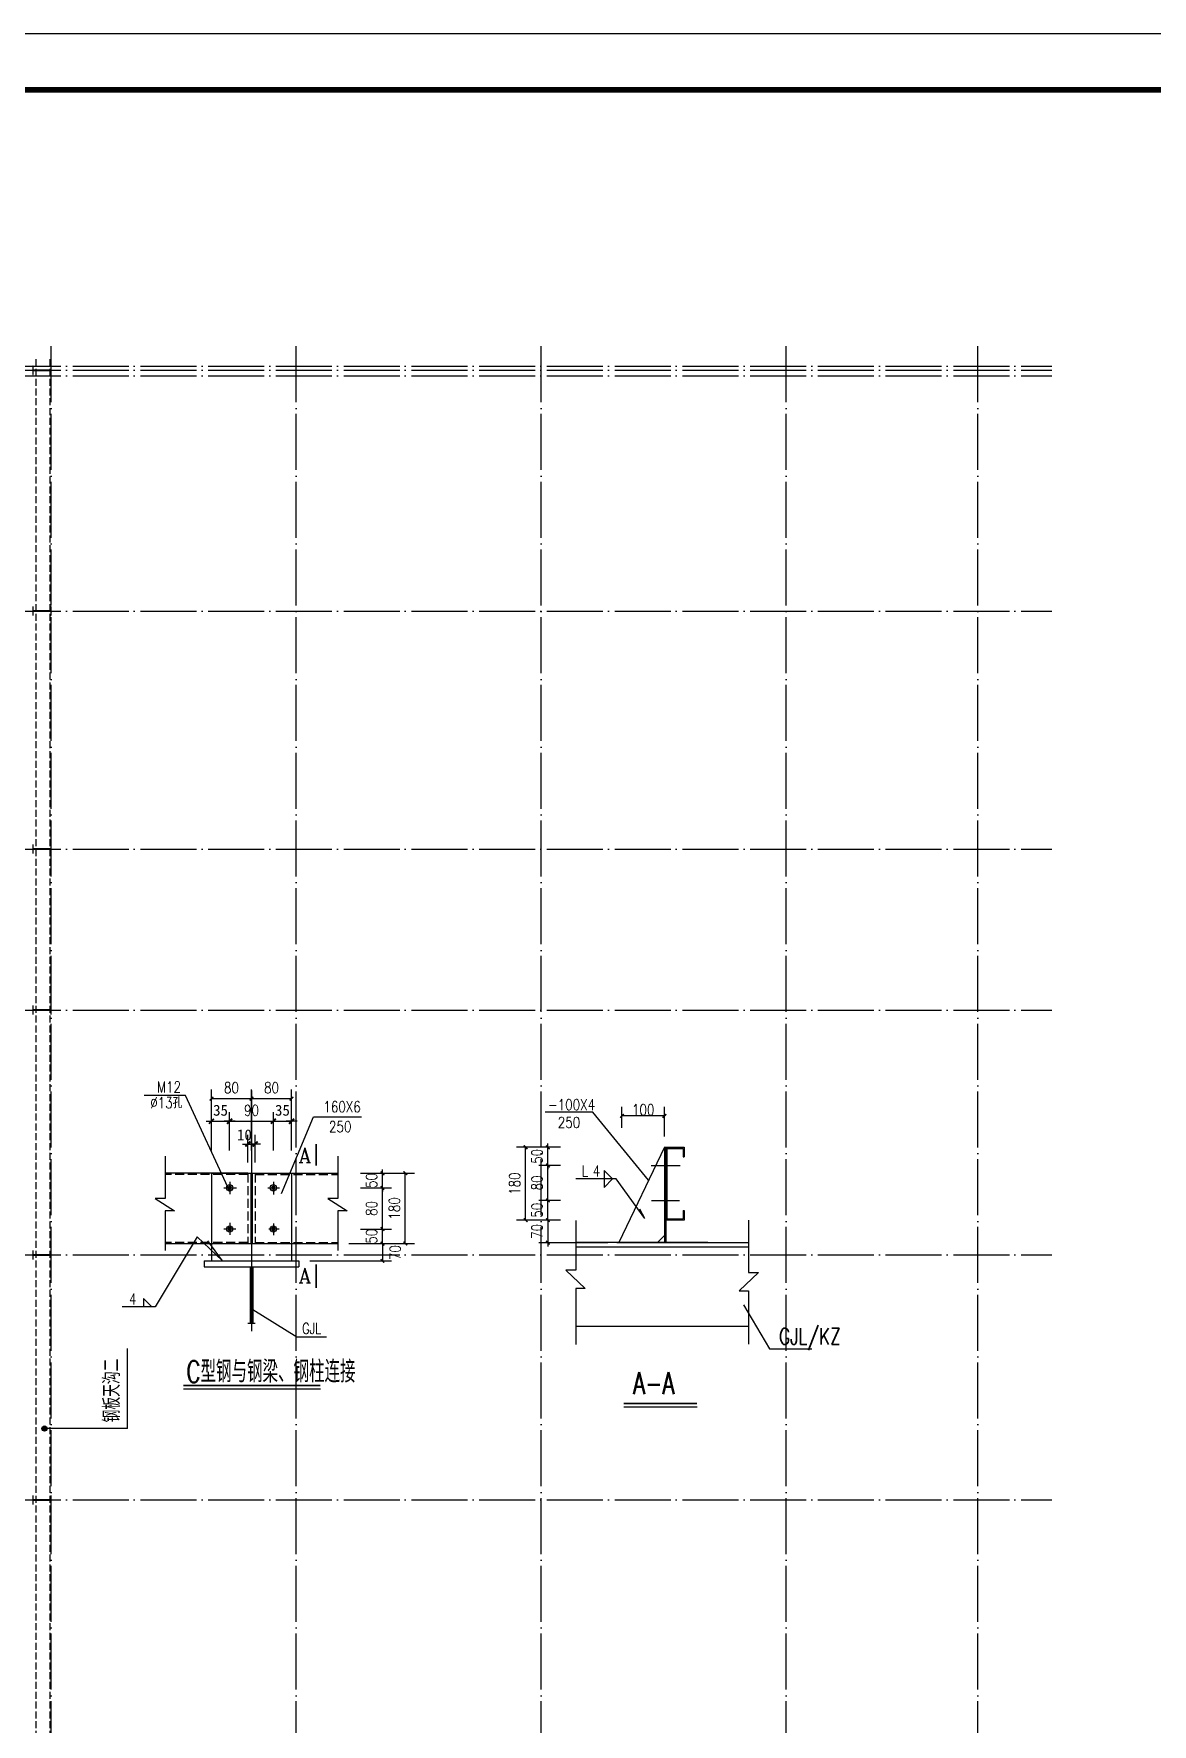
# Model space of a CAD drawing. Extents: x 69728788 to 150676229, y 15322671 to 43663798.
# Drawn here: x 75195879 to 75235832, y 20341327 to 20401703 of the extents above; entities that cross this region are included whole.
import ezdxf

# ---------------------------------------------------------------- set-up
doc = ezdxf.new("R2010")
doc.units = 0
doc.header["$LTSCALE"] = 1000
doc.header["$MEASUREMENT"] = 0
doc.linetypes.add('DASH', pattern=[0.35, 0.25, -0.1])
doc.linetypes.add('DOTE', pattern=[2.42, 2, -0.2, 0.02, -0.2])
doc.layers.get('0').update_dxf_attribs({"linetype": 'CONTINUOUS'})
doc.layers.get('DEFPOINTS').update_dxf_attribs({"linetype": 'CONTINUOUS'})
for name, color, linetype in [('10014', 2, 'CONTINUOUS'), ('116', 1, 'CONTINUOUS'), ('DASH', 3, 'DASH'), ('DOTE', 251, 'DOTE'), ('PUB_DIM', 3, 'CONTINUOUS'), ('PUB_TITLE', 4, 'CONTINUOUS'), ('钢柱', 3, 'CONTINUOUS')]:
    doc.layers.add(name, color=color, linetype=linetype)
doc.styles.add('COMPLEX', font='COMPLEX')
doc.styles.add('DIM_FONT', font='SIMPLEX.shx', dxfattribs={"width": 0.8})
doc.styles.add('hztxt', font='romand_pkpm', dxfattribs={"bigfont": 'hztxt'})
doc.styles.add('TSSD_Rein', font='atssdeng.shx', dxfattribs={"width": 0.7, "bigfont": 'atssdchn.shx'})
doc.styles.add('wutxt', font='txt.shx', dxfattribs={"width": 0.8, "bigfont": 'hztxt.shx'})
doc.styles.add('正文', font='romans.shx', dxfattribs={"width": 0.71, "bigfont": 'hztxt.shx'})
doc.dimstyles.new('DIMN', dxfattribs={"dimtxt": 300, "dimasz": 1, "dimexe": 250, "dimexo": 300, "dimgap": 150, "dimtad": 1, "dimdec": 0, "dimzin": 0, "dimdsep": 46, "dimtxsty": 'DIM_FONT', "dimcen": 0, "dimclrt": 7, "dimadec": 0, "dimazin": 0, "dimtfac": 1, "dimtdec": 0, "dimtix": 1, "dimtmove": 2, "dimatfit": 3, "dimfxl": 1, "dimtolj": 1, "dimtzin": 0, "dimarcsym": 0})
doc.dimstyles.new('DIMN$0', dxfattribs={"dimtxt": 300, "dimasz": 1, "dimexe": 250, "dimexo": 300, "dimgap": 150, "dimtad": 1, "dimdec": 0, "dimdsep": 46, "dimtxsty": 'DIM_FONT', "dimblk": '_DIMX', "dimcen": 2.5, "dimclrt": 7, "dimadec": 0, "dimazin": 0, "dimtfac": 1, "dimtdec": 0, "dimtix": 1, "dimtmove": 2, "dimatfit": 3, "dimldrblk": '_DIMX', "dimfxl": 1, "dimtolj": 1, "dimtzin": 0, "dimarcsym": 0})

# ---------------------------------------------------------------- blocks, each defined once
blk = doc.blocks.new('_ArchTick')
at = {"color": 0, "linetype": 'ByBlock', "const_width": 0.4}
blk.add_lwpolyline([(-0.5, -0.5), (0.5, 0.5)], dxfattribs=at)
blk = doc.blocks.new('*D123')
at = {"layer": 'DEFPOINTS', "color": 0}
for p in [(75111308, 20286681), (75110237, 20286206), (75112535, 20286206)]:
    blk.add_point(p, dxfattribs=at)
at = {"layer": 'PUB_DIM', "color": 0, "lineweight": -2}
for p, q in [((75111608, 20286681), (75112785, 20286681)), ((75112535, 20286681), (75112535, 20286206)), ((75110537, 20286206), (75112785, 20286206))]:
    blk.add_line(p, q, dxfattribs=at)
at = {"layer": 'PUB_DIM', "color": 0, "lineweight": -2, "xscale": 100, "yscale": 100, "zscale": 100}
for p, rotation in [((75112535, 20286681), 90), ((75112535, 20286206), 270)]:
    blk.add_blockref('_ArchTick', p, dxfattribs=dict(at, rotation=rotation))
at = {"layer": 'PUB_DIM', "color": 7, "insert": (75112884, 20286433), "char_height": 300, "attachment_point": 5, "rotation": 90, "style": 'DIM_FONT'}
blk.add_mtext('\\A1;70', dxfattribs=at)
blk = doc.blocks.new('_DIMX')
blk.add_line((-150, 0), (150, 0))
at = {"const_width": 50}
blk.add_lwpolyline([(-70, -70), (70, 70)], dxfattribs=at)
blk = doc.blocks.new('*D124')
at = {"layer": 'DEFPOINTS', "color": 0}
for p in [(75109037, 20289416), (75108837, 20288613), (75109037, 20288613)]:
    blk.add_point(p, dxfattribs=at)
at = {"layer": 'PUB_DIM', "color": 3, "lineweight": -2}
for p, q in [((75108837, 20288913), (75108837, 20289666)), ((75109037, 20288913), (75109037, 20289666)), ((75108836, 20289416), (75108835, 20289416)), ((75108837, 20289416), (75109037, 20289416)), ((75109038, 20289416), (75109039, 20289416))]:
    blk.add_line(p, q, dxfattribs=at)
blk.add_blockref('_DIMX', (75108837, 20289416), dxfattribs=at)
at = {"layer": 'PUB_DIM', "color": 3, "lineweight": -2, "rotation": 180}
blk.add_blockref('_DIMX', (75109037, 20289416), dxfattribs=at)
at = {"layer": 'PUB_DIM', "color": 7, "insert": (75108741, 20289666), "char_height": 300, "attachment_point": 5}
blk.add_mtext('\\A1;10', dxfattribs=at)
blk = doc.blocks.new('*D125')
at = {"layer": 'DEFPOINTS', "color": 0}
for p in [(75109537, 20290042), (75108336, 20288936), (75109537, 20288936)]:
    blk.add_point(p, dxfattribs=at)
at = {"layer": 'PUB_DIM', "color": 0, "lineweight": -2}
for p, q in [((75108336, 20289236), (75108336, 20290292)), ((75109537, 20289236), (75109537, 20290292)), ((75108337, 20290042), (75109536, 20290042))]:
    blk.add_line(p, q, dxfattribs=at)
at = {"layer": 'PUB_DIM', "color": 0}
for points in [[(75108337, 20290043), (75108337, 20290042), (75108336, 20290042)], [(75109536, 20290043), (75109536, 20290042), (75109537, 20290042)]]:
    blk.add_solid(points, dxfattribs=at)
at = {"layer": 'PUB_DIM', "color": 7, "insert": (75108937, 20290342), "char_height": 300, "attachment_point": 5, "style": 'DIM_FONT'}
blk.add_mtext('\\A1;90', dxfattribs=at)
blk = doc.blocks.new('*D126')
at = {"layer": 'DEFPOINTS', "color": 0}
for p in [(75108937, 20290663), (75107836, 20288936), (75108937, 20288936)]:
    blk.add_point(p, dxfattribs=at)
at = {"layer": 'PUB_DIM', "color": 0, "lineweight": -2}
for p, q in [((75107836, 20289236), (75107836, 20290913)), ((75107836, 20290663), (75108937, 20290663)), ((75108937, 20289236), (75108937, 20290913))]:
    blk.add_line(p, q, dxfattribs=at)
at = {"layer": 'PUB_DIM', "color": 0, "lineweight": -2, "xscale": 100, "yscale": 100, "zscale": 100, "rotation": 180}
blk.add_blockref('_ArchTick', (75107836, 20290663), dxfattribs=at)
at = {"layer": 'PUB_DIM', "color": 0, "lineweight": -2, "xscale": 100, "yscale": 100, "zscale": 100}
blk.add_blockref('_ArchTick', (75108937, 20290663), dxfattribs=at)
at = {"layer": 'PUB_DIM', "color": 7, "insert": (75108386, 20290963), "char_height": 300, "attachment_point": 5, "style": 'DIM_FONT'}
blk.add_mtext('\\A1;80', dxfattribs=at)
blk = doc.blocks.new('*D127')
at = {"layer": 'DEFPOINTS', "color": 0}
for p in [(75110037, 20290663), (75108937, 20288936), (75110037, 20288936)]:
    blk.add_point(p, dxfattribs=at)
at = {"layer": 'PUB_DIM', "color": 0, "lineweight": -2}
for p, q in [((75108937, 20289236), (75108937, 20290913)), ((75108937, 20290663), (75110037, 20290663)), ((75110037, 20289236), (75110037, 20290913))]:
    blk.add_line(p, q, dxfattribs=at)
at = {"layer": 'PUB_DIM', "color": 0, "lineweight": -2, "xscale": 100, "yscale": 100, "zscale": 100, "rotation": 180}
blk.add_blockref('_ArchTick', (75108937, 20290663), dxfattribs=at)
at = {"layer": 'PUB_DIM', "color": 0, "lineweight": -2, "xscale": 100, "yscale": 100, "zscale": 100}
blk.add_blockref('_ArchTick', (75110037, 20290663), dxfattribs=at)
at = {"layer": 'PUB_DIM', "color": 7, "insert": (75109487, 20290963), "char_height": 300, "attachment_point": 5, "style": 'DIM_FONT'}
blk.add_mtext('\\A1;80', dxfattribs=at)
blk = doc.blocks.new('*D128')
at = {"layer": 'DEFPOINTS', "color": 0}
for p in [(75108336, 20290042), (75107836, 20288936), (75108336, 20288936)]:
    blk.add_point(p, dxfattribs=at)
at = {"layer": 'PUB_DIM', "color": 3, "lineweight": -2}
for p, q in [((75107836, 20289236), (75107836, 20290292)), ((75108336, 20289236), (75108336, 20290292)), ((75107835, 20290042), (75107834, 20290042)), ((75107836, 20290042), (75108336, 20290042)), ((75108337, 20290042), (75108338, 20290042))]:
    blk.add_line(p, q, dxfattribs=at)
blk.add_blockref('_DIMX', (75107836, 20290042), dxfattribs=at)
at = {"layer": 'PUB_DIM', "color": 3, "lineweight": -2, "rotation": 180}
blk.add_blockref('_DIMX', (75108336, 20290042), dxfattribs=at)
at = {"layer": 'PUB_DIM', "color": 7, "insert": (75108086, 20290342), "char_height": 300, "attachment_point": 5}
blk.add_mtext('\\A1;35', dxfattribs=at)
blk = doc.blocks.new('*D129')
at = {"layer": 'DEFPOINTS', "color": 0}
for p in [(75110037, 20290042), (75109537, 20288936), (75110037, 20288936)]:
    blk.add_point(p, dxfattribs=at)
at = {"layer": 'PUB_DIM', "color": 3, "lineweight": -2}
for p, q in [((75109537, 20289236), (75109537, 20290292)), ((75110037, 20289236), (75110037, 20290292)), ((75109536, 20290042), (75109535, 20290042)), ((75109537, 20290042), (75110037, 20290042)), ((75110038, 20290042), (75110039, 20290042))]:
    blk.add_line(p, q, dxfattribs=at)
blk.add_blockref('_DIMX', (75109537, 20290042), dxfattribs=at)
at = {"layer": 'PUB_DIM', "color": 3, "lineweight": -2, "rotation": 180}
blk.add_blockref('_DIMX', (75110037, 20290042), dxfattribs=at)
at = {"layer": 'PUB_DIM', "color": 7, "insert": (75109787, 20290342), "char_height": 300, "attachment_point": 5}
blk.add_mtext('\\A1;35', dxfattribs=at)
blk = doc.blocks.new('*D130')
at = {"color": 0, "lineweight": -2}
for p, q in [((75119117, 20289863), (75119117, 20290438)), ((75120283, 20290188), (75119117, 20290188)), ((75120283, 20289627), (75120283, 20290438))]:
    blk.add_line(p, q, dxfattribs=at)
at = {"layer": 'DEFPOINTS', "color": 0}
for p in [(75119117, 20290188), (75119117, 20289563), (75120283, 20289327)]:
    blk.add_point(p, dxfattribs=at)
at = {"color": 0, "lineweight": -2, "xscale": 100, "yscale": 100, "zscale": 100, "rotation": 180}
blk.add_blockref('_ArchTick', (75119117, 20290188), dxfattribs=at)
at = {"color": 0, "lineweight": -2, "xscale": 100, "yscale": 100, "zscale": 100}
blk.add_blockref('_ArchTick', (75120283, 20290188), dxfattribs=at)
at = {"color": 7, "insert": (75119700, 20290358), "char_height": 300, "attachment_point": 5, "style": 'DIM_FONT'}
blk.add_mtext('\\A1;100', dxfattribs=at)
blk = doc.blocks.new('*D131')
at = {"layer": 'DEFPOINTS', "color": 0}
for p in [(75111628, 20288613), (75113163, 20288613), (75111628, 20286681)]:
    blk.add_point(p, dxfattribs=at)
at = {"layer": 'PUB_DIM', "color": 0, "lineweight": -2}
for p, q in [((75111928, 20288613), (75113413, 20288613)), ((75113163, 20286681), (75113163, 20288613)), ((75111928, 20286681), (75113413, 20286681))]:
    blk.add_line(p, q, dxfattribs=at)
at = {"layer": 'PUB_DIM', "color": 0, "lineweight": -2, "xscale": 100, "yscale": 100, "zscale": 100}
for p, rotation in [((75113163, 20288613), 90), ((75113163, 20286681), 270)]:
    blk.add_blockref('_ArchTick', p, dxfattribs=dict(at, rotation=rotation))
at = {"layer": 'PUB_DIM', "color": 7, "insert": (75112863, 20287647), "char_height": 300, "attachment_point": 5, "rotation": 90, "style": 'DIM_FONT'}
blk.add_mtext('\\A1;180', dxfattribs=at)
blk = doc.blocks.new('*D132')
at = {"layer": 'DEFPOINTS', "color": 0}
for p in [(75111628, 20288613), (75111628, 20288212), (75112535, 20288613)]:
    blk.add_point(p, dxfattribs=at)
at = {"layer": 'PUB_DIM', "color": 0, "lineweight": -2}
for p, q in [((75112535, 20288613), (75112535, 20288713)), ((75111928, 20288613), (75112785, 20288613)), ((75111928, 20288212), (75112785, 20288212)), ((75112535, 20288212), (75112535, 20288613)), ((75112535, 20288212), (75112535, 20288112))]:
    blk.add_line(p, q, dxfattribs=at)
at = {"layer": 'PUB_DIM', "color": 0, "lineweight": -2, "xscale": 100, "yscale": 100, "zscale": 100}
for p, rotation in [((75112535, 20288613), 270), ((75112535, 20288212), 90)]:
    blk.add_blockref('_ArchTick', p, dxfattribs=dict(at, rotation=rotation))
at = {"layer": 'PUB_DIM', "color": 7, "insert": (75112235, 20288413), "char_height": 300, "attachment_point": 5, "rotation": 90, "style": 'DIM_FONT'}
blk.add_mtext('\\A1;50', dxfattribs=at)
blk = doc.blocks.new('*D133')
at = {"layer": 'DEFPOINTS', "color": 0}
for p in [(75111628, 20287081), (75112535, 20287081), (75111628, 20286681)]:
    blk.add_point(p, dxfattribs=at)
at = {"layer": 'PUB_DIM', "color": 0, "lineweight": -2}
for p, q in [((75111928, 20287081), (75112785, 20287081)), ((75112535, 20287081), (75112535, 20287181)), ((75112535, 20286681), (75112535, 20287081)), ((75111928, 20286681), (75112785, 20286681)), ((75112535, 20286681), (75112535, 20286581))]:
    blk.add_line(p, q, dxfattribs=at)
at = {"layer": 'PUB_DIM', "color": 0, "lineweight": -2, "xscale": 100, "yscale": 100, "zscale": 100}
for p, rotation in [((75112535, 20287081), 270), ((75112535, 20286681), 90)]:
    blk.add_blockref('_ArchTick', p, dxfattribs=dict(at, rotation=rotation))
at = {"layer": 'PUB_DIM', "color": 7, "insert": (75112235, 20286881), "char_height": 300, "attachment_point": 5, "rotation": 90, "style": 'DIM_FONT'}
blk.add_mtext('\\A1;50', dxfattribs=at)
blk = doc.blocks.new('*D134')
at = {"layer": 'DEFPOINTS', "color": 0}
for p in [(75111628, 20288212), (75112535, 20288212), (75111628, 20287081)]:
    blk.add_point(p, dxfattribs=at)
at = {"layer": 'PUB_DIM', "color": 0, "lineweight": -2}
for p, q in [((75111928, 20288212), (75112785, 20288212)), ((75112535, 20287081), (75112535, 20288212)), ((75111928, 20287081), (75112785, 20287081))]:
    blk.add_line(p, q, dxfattribs=at)
at = {"layer": 'PUB_DIM', "color": 0, "lineweight": -2, "xscale": 100, "yscale": 100, "zscale": 100}
for p, rotation in [((75112535, 20288212), 90), ((75112535, 20287081), 270)]:
    blk.add_blockref('_ArchTick', p, dxfattribs=dict(at, rotation=rotation))
at = {"layer": 'PUB_DIM', "color": 7, "insert": (75112235, 20287647), "char_height": 300, "attachment_point": 5, "rotation": 90, "style": 'DIM_FONT'}
blk.add_mtext('\\A1;80', dxfattribs=at)
blk = doc.blocks.new('*D135')
at = {"layer": 'DEFPOINTS', "color": 0}
for p in [(75116469, 20289327), (75117731, 20289327), (75117731, 20287326)]:
    blk.add_point(p, dxfattribs=at)
at = {"layer": 'PUB_DIM', "color": 0, "lineweight": -2}
for p, q in [((75117431, 20289327), (75116219, 20289327)), ((75116469, 20287326), (75116469, 20289327)), ((75117431, 20287326), (75116219, 20287326))]:
    blk.add_line(p, q, dxfattribs=at)
at = {"layer": 'PUB_DIM', "color": 0, "lineweight": -2, "xscale": 100, "yscale": 100, "zscale": 100}
for p, rotation in [((75116469, 20289327), 90), ((75116469, 20287326), 270)]:
    blk.add_blockref('_ArchTick', p, dxfattribs=dict(at, rotation=rotation))
at = {"layer": 'PUB_DIM', "color": 7, "insert": (75116169, 20288327), "char_height": 300, "attachment_point": 5, "rotation": 90, "style": 'DIM_FONT'}
blk.add_mtext('\\A1;180', dxfattribs=at)
blk = doc.blocks.new('*D136')
at = {"layer": 'DEFPOINTS', "color": 0}
for p in [(75117081, 20289327), (75117731, 20289327), (75117731, 20288827)]:
    blk.add_point(p, dxfattribs=at)
at = {"layer": 'PUB_DIM', "color": 0, "lineweight": -2}
for p, q in [((75117431, 20289327), (75116831, 20289327)), ((75117081, 20289327), (75117081, 20289427)), ((75117081, 20288827), (75117081, 20289327)), ((75117431, 20288827), (75116831, 20288827)), ((75117081, 20288827), (75117081, 20288727))]:
    blk.add_line(p, q, dxfattribs=at)
at = {"layer": 'PUB_DIM', "color": 0, "lineweight": -2, "xscale": 100, "yscale": 100, "zscale": 100}
for p, rotation in [((75117081, 20289327), 270), ((75117081, 20288827), 90)]:
    blk.add_blockref('_ArchTick', p, dxfattribs=dict(at, rotation=rotation))
at = {"layer": 'PUB_DIM', "color": 7, "insert": (75116781, 20289077), "char_height": 300, "attachment_point": 5, "rotation": 90, "style": 'DIM_FONT'}
blk.add_mtext('\\A1;50', dxfattribs=at)
blk = doc.blocks.new('*D137')
at = {"layer": 'DEFPOINTS', "color": 0}
for p in [(75117081, 20288827), (75117731, 20288827), (75117731, 20287866)]:
    blk.add_point(p, dxfattribs=at)
at = {"layer": 'PUB_DIM', "color": 0, "lineweight": -2}
for p, q in [((75117431, 20288827), (75116831, 20288827)), ((75117081, 20287866), (75117081, 20288827)), ((75117431, 20287866), (75116831, 20287866))]:
    blk.add_line(p, q, dxfattribs=at)
at = {"layer": 'PUB_DIM', "color": 0, "lineweight": -2, "xscale": 100, "yscale": 100, "zscale": 100}
for p, rotation in [((75117081, 20288827), 90), ((75117081, 20287866), 270)]:
    blk.add_blockref('_ArchTick', p, dxfattribs=dict(at, rotation=rotation))
at = {"layer": 'PUB_DIM', "color": 7, "insert": (75116781, 20288347), "char_height": 300, "attachment_point": 5, "rotation": 90, "style": 'DIM_FONT'}
blk.add_mtext('\\A1;80', dxfattribs=at)
blk = doc.blocks.new('*D138')
at = {"layer": 'DEFPOINTS', "color": 0}
for p in [(75117081, 20287866), (75117731, 20287866), (75117731, 20287326)]:
    blk.add_point(p, dxfattribs=at)
at = {"layer": 'PUB_DIM', "color": 0, "lineweight": -2}
for p, q in [((75117431, 20287866), (75116831, 20287866)), ((75117081, 20287866), (75117081, 20287966)), ((75117081, 20287326), (75117081, 20287866)), ((75117431, 20287326), (75116831, 20287326)), ((75117081, 20287326), (75117081, 20287226))]:
    blk.add_line(p, q, dxfattribs=at)
at = {"layer": 'PUB_DIM', "color": 0, "lineweight": -2, "xscale": 100, "yscale": 100, "zscale": 100}
for p, rotation in [((75117081, 20287866), 270), ((75117081, 20287326), 90)]:
    blk.add_blockref('_ArchTick', p, dxfattribs=dict(at, rotation=rotation))
at = {"layer": 'PUB_DIM', "color": 7, "insert": (75116781, 20287596), "char_height": 300, "attachment_point": 5, "rotation": 90, "style": 'DIM_FONT'}
blk.add_mtext('\\A1;50', dxfattribs=at)
blk = doc.blocks.new('*D139')
at = {"layer": 'DEFPOINTS', "color": 0}
for p in [(75117731, 20287326), (75117081, 20286705), (75119025, 20286705)]:
    blk.add_point(p, dxfattribs=at)
at = {"layer": 'PUB_DIM', "color": 0, "lineweight": -2}
for p, q in [((75117431, 20287326), (75116831, 20287326)), ((75117081, 20287326), (75117081, 20287426)), ((75117081, 20287326), (75117081, 20286705)), ((75118725, 20286705), (75116831, 20286705)), ((75117081, 20286705), (75117081, 20286605))]:
    blk.add_line(p, q, dxfattribs=at)
at = {"layer": 'PUB_DIM', "color": 0, "lineweight": -2, "xscale": 100, "yscale": 100, "zscale": 100}
for p, rotation in [((75117081, 20287326), 270), ((75117081, 20286705), 90)]:
    blk.add_blockref('_ArchTick', p, dxfattribs=dict(at, rotation=rotation))
at = {"layer": 'PUB_DIM', "color": 7, "insert": (75116781, 20287016), "char_height": 300, "attachment_point": 5, "rotation": 90, "style": 'DIM_FONT'}
blk.add_mtext('\\A1;70', dxfattribs=at)
blk = doc.blocks.new('1253675')
for p, q in [((75107123.7, 20290748), (75105984.8, 20290748)), ((75108336.4, 20288112.4), (75107123.7, 20290748)), ((75109761.1, 20288060.4), (75110642.6, 20290166.5)), ((75110642.6, 20290166.5), (75111957.1, 20290166.5)), ((75118314.4, 20290287.7), (75117007.1, 20290287.7)), ((75119849.3, 20288423.3), (75118314.4, 20290287.7)), ((75120283.3, 20289327.5), (75119025.9, 20286708)), ((75120283.3, 20289327.5), (75120283.3, 20286708)), ((75120283.3, 20289327.5), (75120323.3, 20289327.5)), ((75120323.3, 20289327.5), (75120323.3, 20286708)), ((75120323.3, 20289327.5), (75120823.6, 20289327.5)), ((75120353.3, 20289297.5), (75120353.3, 20287356.5)), ((75120353.3, 20289297.5), (75120793.6, 20289297.5)), ((75120793.6, 20289297.5), (75120793.6, 20289067.4)), ((75120823.6, 20289327.5), (75120823.6, 20289067.4)), ((75106565.1, 20289086), (75106565.1, 20287922.4)), ((75111308.3, 20289086), (75111308.3, 20287922.4)), ((75118860.8, 20288456), (75118630.6, 20288686.2)), ((75118630.6, 20288686.2), (75118630.6, 20288225.8)), ((75120793.6, 20289067.4), (75120823.6, 20289067.4)), ((75108836.7, 20288612.7), (75106565.1, 20288612.7)), ((75107836.2, 20288612.7), (75110037.3, 20288612.7)), ((75107836.2, 20288612.7), (75107836.2, 20286205.8)), ((75108174, 20288212.5), (75108520.7, 20288212.5)), ((75108336.4, 20288376.2), (75108336.4, 20288041.6)), ((75108921.7, 20288612.7), (75108921.7, 20286681.3)), ((75108951.7, 20288612.7), (75108951.7, 20286681.3)), ((75109036.8, 20288612.7), (75111308.3, 20288612.7)), ((75109384.6, 20288212.5), (75109707.3, 20288212.5)), ((75109537, 20288376.2), (75109537, 20288029.7)), ((75110037.3, 20288612.7), (75110037.3, 20286205.8)), ((75118954.1, 20288456), (75117846.5, 20288456)), ((75118860.8, 20288456), (75118630.6, 20288225.8)), ((75119746.9, 20287366.5), (75118954.1, 20288456)), ((75106565.1, 20287922.4), (75106291.4, 20287922.4)), ((75106291.4, 20287922.4), (75106821.3, 20287583.1)), ((75111034.6, 20287922.4), (75111564.4, 20287583.1)), ((75111308.3, 20287922.4), (75111034.6, 20287922.4)), ((75106565.1, 20287583.1), (75106565.1, 20286488.6)), ((75106821.3, 20287583.1), (75106565.1, 20287583.1)), ((75111308.3, 20287583.1), (75111308.3, 20286488.6)), ((75111564.4, 20287583.1), (75111308.3, 20287583.1)), ((75117851.7, 20287311.6), (75117851.7, 20285951.9)), ((75119746.9, 20287366.5), (75119607, 20287628.8)), ((75120823.6, 20287326.5), (75120323.3, 20287326.5)), ((75120353.3, 20287356.5), (75120793.6, 20287356.5)), ((75120793.6, 20287586.6), (75120793.6, 20287356.5)), ((75120793.6, 20287586.6), (75120793.6, 20287356.5)), ((75120793.6, 20287586.6), (75120823.6, 20287586.6)), ((75120823.6, 20287586.6), (75120823.6, 20287326.5)), ((75122594.9, 20287327), (75122594.9, 20285886.1)), ((75107443.6, 20286863.9), (75106289.5, 20284940.3)), ((75107443.6, 20286863.9), (75108137.6, 20286205.8)), ((75108174, 20287081.5), (75108508.7, 20287081.5)), ((75108336.4, 20287254), (75108336.4, 20286919.5)), ((75109408.5, 20287081.5), (75109695.4, 20287081.5)), ((75109537, 20287230.1), (75109537, 20286907.6)), ((75120283.3, 20286904.1), (75120083.2, 20286704)), ((75106565.1, 20286681.3), (75108836.7, 20286681.3)), ((75108137.6, 20286205.8), (75107733.5, 20286759.4)), ((75107836.2, 20286681.3), (75110037.3, 20286681.3)), ((75109036.8, 20286681.3), (75111308.3, 20286681.3)), ((75121473.9, 20286708), (75117851.7, 20286708)), ((75117851.7, 20286587.9), (75122594.9, 20286587.9)), ((75118972.7, 20286708), (75122594.9, 20286708)), ((75107636.2, 20286205.8), (75110237.3, 20286205.8)), ((75107636.2, 20286205.8), (75107636.2, 20286045.7)), ((75107636.2, 20286045.7), (75110237.3, 20286045.7)), ((75108896.7, 20286045.7), (75108896.7, 20284495)), ((75108976.8, 20286045.7), (75108976.8, 20284495)), ((75110237.3, 20286205.8), (75110237.3, 20286045.7)), ((75117578, 20285951.9), (75118107.8, 20285443.8)), ((75117851.7, 20285951.9), (75117578, 20285951.9)), ((75122868.6, 20285886.1), (75122338.7, 20285383.9)), ((75122594.9, 20285886.1), (75122868.6, 20285886.1)), ((75117851.7, 20285443.8), (75117851.7, 20283905.2)), ((75118107.8, 20285443.8), (75117851.7, 20285443.8)), ((75105965.9, 20285170.5), (75105965.9, 20284940.3)), ((75106196.2, 20284940.3), (75105965.9, 20285170.5)), ((75122338.7, 20285383.9), (75122594.9, 20285383.9)), ((75122453, 20285000.7), (75123173.4, 20283792)), ((75122594.9, 20285383.9), (75122594.9, 20283920.7)), ((75106289.5, 20284940.3), (75105378.6, 20284940.3)), ((75108832.4, 20284495), (75108921.8, 20284495)), ((75108921.8, 20284512.7), (75108951.1, 20284476.2)), ((75108921.8, 20284495), (75108921.8, 20284512.7)), ((75108951.1, 20284476.2), (75108951.1, 20284495)), ((75108951.1, 20284495), (75109038.2, 20284495)), ((75108970.8, 20284868.1), (75110186, 20284122.9)), ((75110186, 20284122.9), (75111001.7, 20284122.9)), ((75117851.7, 20284407.4), (75122594.9, 20284407.4)), ((75123173.4, 20283792), (75124335.3, 20283792)), ((75107069.6, 20282694.4), (75110829.4, 20282694.4)), ((75119164.8, 20282199.8), (75121180.2, 20282199.8))]:
    blk.add_line(p, q)
at = {"const_width": 45}
for points in [[(75110716.4, 20289418.2), (75110716.4, 20288823.2)], [(75110716.4, 20286111.3), (75110716.4, 20285458.3)], [(75107066.8, 20282782.7), (75110829.2, 20282782.7)], [(75119161.9, 20282288.2), (75121180, 20282288.2)]]:
    blk.add_lwpolyline(points, dxfattribs=at)
at = {"const_width": 85}
for points in [[(75108293.9, 20288212.5, 1), (75108379, 20288212.5, 1)], [(75109494.5, 20288212.5, 1), (75109579.6, 20288212.5, 1)], [(75108293.9, 20287081.5, 1), (75108379, 20287081.5, 1)], [(75109494.5, 20287081.5, 1), (75109579.6, 20287081.5, 1)]]:
    blk.add_lwpolyline(points, format="xyb", close=True, dxfattribs=at)
for centre in [(75108336.4, 20288212.5), (75109537, 20288212.5), (75108336.4, 20287081.5), (75109537, 20287081.5)]:
    blk.add_circle(centre, 85)
for points in [[(75120283.3, 20288907.3), (75120353.3, 20288907.3), (75120283.3, 20288747.2), (75120353.3, 20288747.2)], [(75120283.3, 20287946.1), (75120353.3, 20287946.1), (75120283.3, 20287786.1), (75120353.3, 20287786.1)]]:
    blk.add_solid(points)
at = {"layer": 'DASH'}
for p, q in [((75108836.7, 20288582.7), (75106565.1, 20288582.7)), ((75108836.7, 20288612.7), (75108836.7, 20286681.3)), ((75109036.8, 20288612.7), (75109036.8, 20286681.3)), ((75109036.8, 20288582.7), (75111308.3, 20288582.7)), ((75108836.7, 20286711.3), (75106565.1, 20286711.3)), ((75109036.8, 20286711.3), (75111308.3, 20286711.3))]:
    blk.add_line(p, q, dxfattribs=at)
at = {"layer": 'DEFPOINTS', "color": 0, "linetype": 'ByBlock'}
for p in [(75117781, 20289327.5), (75117781, 20287326.5)]:
    blk.add_point(p, dxfattribs=at)
at = {"layer": 'DOTE'}
for p, q in [((75119916.1, 20288827.2), (75120716.1, 20288827.2)), ((75119932.1, 20287866.1), (75120696.2, 20287866.1))]:
    blk.add_line(p, q, dxfattribs=at)
at = {"layer": 'PUB_DIM'}
for p, q in [((75108936.7, 20290886.6), (75108936.7, 20284274.3)), ((75117305.7, 20289327.5), (75116436.1, 20289327.5)), ((75117305.7, 20287326.5), (75116436.1, 20287326.5))]:
    blk.add_line(p, q, dxfattribs=at)
for s, height, style, width, p in [('M12', 300.15, 'wutxt', 0.8, (75106341.1, 20290835.1)), ('%%c13孔', 300.15, 'wutxt', 0.8, (75106153.2, 20290399.1)), ('160X6', 300.15, 'wutxt', 0.8, (75110910.7, 20290289.1)), ('-100X4', 300.15, 'wutxt', 0.8, (75117082.4, 20290346)), ('250', 300.15, 'wutxt', 0.8, (75117352.1, 20289858.2)), ('250', 300.15, 'wutxt', 0.8, (75111065.7, 20289742.4)), ('L', 300.1, 'DIM_FONT', 0.8, (75118009.8, 20288525.9)), ('4', 300.1, 'DIM_FONT', 0.8, (75118312.9, 20288525.9)), ('4', 300.1, 'hztxt', 0.75, (75105573.4, 20285006.7)), ('GJL', 300.15, 'wutxt', 0.75, (75110330.4, 20284199.1)), ('GJL/KZ', 450, 'wutxt', 0.75, (75123433.7, 20283905.5)), ('C型钢与钢梁、钢柱连接', 600.24, '正文', 0.71, (75107150.7, 20282863.5)), ('A-A', 600.24, '正文', 0.71, (75119423.1, 20282543.2))]:
    blk.add_text(s, height=height, dxfattribs=dict(style=style, width=width)).set_placement(p)
at = {"style": 'COMPLEX'}
for p in [(75110227.9, 20288908.1), (75110227.9, 20285601.2)]:
    blk.add_text('A', height=400.2, dxfattribs=at).set_placement(p)
dim = blk.add_linear_dim(base=(75119117.2, 20290187.6), p1=(75120283.3, 20289327.5), p2=(75119117.2, 20289563.1), text='100', dimstyle='DIMN', override={"dimasz": 100, "dimgap": 20, "dimblk1": 'ArchTick', "dimblk2": 'ArchTick', "dimsah": 1})
dim.commit()
dim.dimension.update_dxf_attribs({"geometry": '*D130', "text_midpoint": (75119700.3, 20290357.6)})
at = {"layer": 'PUB_DIM'}
for p1, p2, distance, text, picture, middle in [((75107836.2, 20288935.8), (75108936.7, 20288935.8), 1727.1, '80', '*D126', (75108386.5, 20290962.9)), ((75108936.7, 20288935.8), (75110037.3, 20288935.8), 1727.1, '80', '*D127', (75109487, 20290962.9)), ((75117730.9, 20287326.5), (75117730.9, 20289327.5), 1261.6, '180', '*D135', (75116169.3, 20288327)), ((75117730.9, 20288827.2), (75117730.9, 20289327.5), 650.3, '50', '*D136', (75116780.6, 20289077.4)), ((75111628.2, 20288212.5), (75111628.2, 20288612.7), -907.2, '50', '*D132', (75112235.4, 20288412.6)), ((75117730.9, 20287866.1), (75117730.9, 20288827.2), 650.3, '80', '*D137', (75116780.6, 20288346.7)), ((75111628.2, 20287081.5), (75111628.2, 20288212.5), -907.2, '80', '*D134', (75112235.4, 20287647)), ((75117730.9, 20287326.5), (75117730.9, 20287866.1), 650.3, '50', '*D138', (75116780.6, 20287596.3)), ((75111628.2, 20286681.3), (75111628.2, 20287081.5), -907.2, '50', '*D133', (75112235.4, 20286881.4))]:
    dim = blk.add_aligned_dim(p1=p1, p2=p2, distance=distance, text=text, dimstyle='DIMN$0', override={"dimasz": 100, "dimzin": 0, "dimblk1": 'ArchTick', "dimblk2": 'ArchTick', "dimsah": 1, "dimcen": 0}, dxfattribs=at)
    dim.commit()
    dim.dimension.update_dxf_attribs({"geometry": picture, "text_midpoint": middle})
for base, p1, p2, picture, middle in [((75108336.4, 20290042.5), (75107836.2, 20288935.8), (75108336.4, 20288935.8), '*D128', (75108086.3, 20290342.5)), ((75110037.3, 20290042.5), (75109537, 20288935.8), (75110037.3, 20288935.8), '*D129', (75109787.2, 20290342.5))]:
    dim = blk.add_linear_dim(base=base, p1=p1, p2=p2, text='35', dimstyle='DIMN$0', override={"dimzin": 0, "dimtxsty": 'Standard', "dimblk1": '_DIMX', "dimblk2": '_DIMX', "dimcen": 0.09, "dimclrd": 3, "dimclre": 3}, dxfattribs=at)
    dim.commit()
    dim.dimension.update_dxf_attribs({"geometry": picture, "text_midpoint": middle})
dim = blk.add_aligned_dim(p1=(75108336.4, 20288935.8), p2=(75109537, 20288935.8), distance=1106.7, text='90', dimstyle='DIMN', dxfattribs=at)
dim.commit()
dim.dimension.update_dxf_attribs({"geometry": '*D125', "text_midpoint": (75108936.7, 20290342.5)})
dim = blk.add_linear_dim(base=(75109036.8, 20289416.1), p1=(75108836.7, 20288612.7), p2=(75109036.8, 20288612.7), text='10', dimstyle='DIMN$0', override={"dimzin": 0, "dimtxsty": 'Standard', "dimblk1": '_DIMX', "dimblk2": '_DIMX', "dimcen": 0.09, "dimclrd": 3, "dimclre": 3}, dxfattribs=at)
dim.commit()
dim.dimension.update_dxf_attribs({"geometry": '*D124', "text_midpoint": (75108741, 20289666.2), "dimtype": 160})
for base, p1, p2, text, dimstyle, override, picture, middle in [((75113163.4, 20288612.7), (75111628.2, 20286681.3), (75111628.2, 20288612.7), '180', 'DIMN', {"dimasz": 100, "dimblk1": 'ArchTick', "dimblk2": 'ArchTick', "dimsah": 1}, '*D131', (75112863.4, 20287647)), ((75117080.6, 20286705.4), (75117730.9, 20287326.5), (75119024.7, 20286705.4), '70', 'DIMN$0', {"dimasz": 100, "dimzin": 0, "dimblk1": 'ArchTick', "dimblk2": 'ArchTick', "dimsah": 1, "dimcen": 0}, '*D139', (75116780.6, 20287016))]:
    dim = blk.add_linear_dim(base=base, p1=p1, p2=p2, angle=90, text=text, dimstyle=dimstyle, override=override, dxfattribs=at)
    dim.commit()
    dim.dimension.update_dxf_attribs({"geometry": picture, "text_midpoint": middle})
dim = blk.add_linear_dim(base=(75112535.4, 20286205.8), p1=(75111308.3, 20286681.3), p2=(75110237.3, 20286205.8), angle=90, text='70', dimstyle='DIMN$0', override={"dimasz": 100, "dimzin": 0, "dimblk1": 'ArchTick', "dimblk2": 'ArchTick', "dimsah": 1, "dimcen": 0}, dxfattribs=at)
dim.commit()
dim.dimension.update_dxf_attribs({"geometry": '*D123', "text_midpoint": (75112883.6, 20286433.2), "dimtype": 160})

msp = doc.modelspace()

# ---------------------------------------------------------------- hatches: boundary and pattern name
at = {"layer": 'PUB_DIM'}
msp.add_hatch(color=256, dxfattribs=at).paths.add_polyline_path([(75196261.3, 20351792, -1), (75196261.3, 20351979.7, -1)])

# ---------------------------------------------------------------- linework, layer by layer
at = {"layer": '10014', "linetype": 'DASH'}
for points in [[(75195960.3, 20297085.2), (75195960.3, 20390085.2)], [(75196460.3, 20297085.2), (75196460.3, 20390085.2)]]:
    msp.add_lwpolyline(points, dxfattribs=at)
at = {"layer": 'DOTE'}
for p, q in [((75196500.5, 20296585.2), (75196500.5, 20390585.2)), ((75205250.5, 20296585.2), (75205250.5, 20390585.2)), ((75214000.5, 20296585.2), (75214000.5, 20390585.2)), ((75222750.5, 20296585.2), (75222750.5, 20390585.2)), ((75229600.5, 20296585.2), (75229600.5, 20390585.2)), ((75122250.5, 20389835.2), (75232250.5, 20389835.2)), ((75122250.5, 20389685.2), (75232250.5, 20389685.2)), ((75122250.5, 20389485.2), (75232250.5, 20389485.2)), ((75122250.5, 20381085.2), (75232250.5, 20381085.2)), ((75122250.5, 20372585.2), (75232250.5, 20372585.2)), ((75122250.5, 20366835.2), (75232250.5, 20366835.2)), ((75122250.5, 20358085.2), (75232250.5, 20358085.2)), ((75122250.5, 20349335.2), (75232250.5, 20349335.2))]:
    msp.add_line(p, q, dxfattribs=at)
at = {"layer": 'PUB_DIM'}
for q in [(75199225.1, 20354741.6), (75196269.4, 20351885.9)]:
    msp.add_line((75199225.1, 20351885.9), q, dxfattribs=at)
msp.add_circle((75196261.3, 20351885.9), 93.9, dxfattribs=at)
at = {"layer": 'PUB_TITLE'}
msp.add_lwpolyline([(75107584.3, 20282902.8), (75275784.3, 20282902.8), (75275784.3, 20401702.8), (75107584.3, 20401702.8)], close=True, dxfattribs=at)
at = {"layer": 'PUB_TITLE', "const_width": 200}
msp.add_lwpolyline([(75112584.3, 20284902.8), (75273784.3, 20284902.8), (75273784.3, 20399702.8), (75112584.3, 20399702.8)], close=True, dxfattribs=at)
at = {"layer": '钢柱'}
for points in [[(75195850.5, 20389835.2), (75195850.5, 20389535.2), (75195862.5, 20389535.2), (75195862.5, 20389681.2), (75196488.5, 20389681.2), (75196488.5, 20389535.2), (75196500.5, 20389535.2), (75196500.5, 20389835.2), (75196488.5, 20389835.2), (75196488.5, 20389689.2), (75195862.5, 20389689.2), (75195862.5, 20389835.2)], [(75195850.5, 20381235.2), (75195850.5, 20380935.2), (75195862.5, 20380935.2), (75195862.5, 20381081.2), (75196488.5, 20381081.2), (75196488.5, 20380935.2), (75196500.5, 20380935.2), (75196500.5, 20381235.2), (75196488.5, 20381235.2), (75196488.5, 20381089.2), (75195862.5, 20381089.2), (75195862.5, 20381235.2)], [(75195850.5, 20372735.2), (75195850.5, 20372435.2), (75195862.5, 20372435.2), (75195862.5, 20372581.2), (75196488.5, 20372581.2), (75196488.5, 20372435.2), (75196500.5, 20372435.2), (75196500.5, 20372735.2), (75196488.5, 20372735.2), (75196488.5, 20372589.2), (75195862.5, 20372589.2), (75195862.5, 20372735.2)], [(75195850.5, 20366985.2), (75195850.5, 20366685.2), (75195862.5, 20366685.2), (75195862.5, 20366831.2), (75196488.5, 20366831.2), (75196488.5, 20366685.2), (75196500.5, 20366685.2), (75196500.5, 20366985.2), (75196488.5, 20366985.2), (75196488.5, 20366839.2), (75195862.5, 20366839.2), (75195862.5, 20366985.2)], [(75195850.5, 20358235.2), (75195850.5, 20357935.2), (75195862.5, 20357935.2), (75195862.5, 20358081.2), (75196488.5, 20358081.2), (75196488.5, 20357935.2), (75196500.5, 20357935.2), (75196500.5, 20358235.2), (75196488.5, 20358235.2), (75196488.5, 20358089.2), (75195862.5, 20358089.2), (75195862.5, 20358235.2)], [(75195850.5, 20349485.2), (75195850.5, 20349185.2), (75195862.5, 20349185.2), (75195862.5, 20349331.2), (75196488.5, 20349331.2), (75196488.5, 20349185.2), (75196500.5, 20349185.2), (75196500.5, 20349485.2), (75196488.5, 20349485.2), (75196488.5, 20349339.2), (75195862.5, 20349339.2), (75195862.5, 20349485.2)]]:
    msp.add_lwpolyline(points, close=True, dxfattribs=at)

# ---------------------------------------------------------------- block references
at = {"layer": '116', "xscale": 1.300000000745058, "yscale": 1.299999999813735, "zscale": 1.3}
msp.add_blockref('1253675', (-22437961, -6014192.2), dxfattribs=at)

# ---------------------------------------------------------------- texts
at = {"layer": 'PUB_DIM', "style": 'TSSD_Rein', "width": 0.8}
msp.add_text('钢板天沟二', height=600, rotation=90, dxfattribs=at).set_placement((75198962.3, 20352106))

doc.saveas('drawing.dxf')
